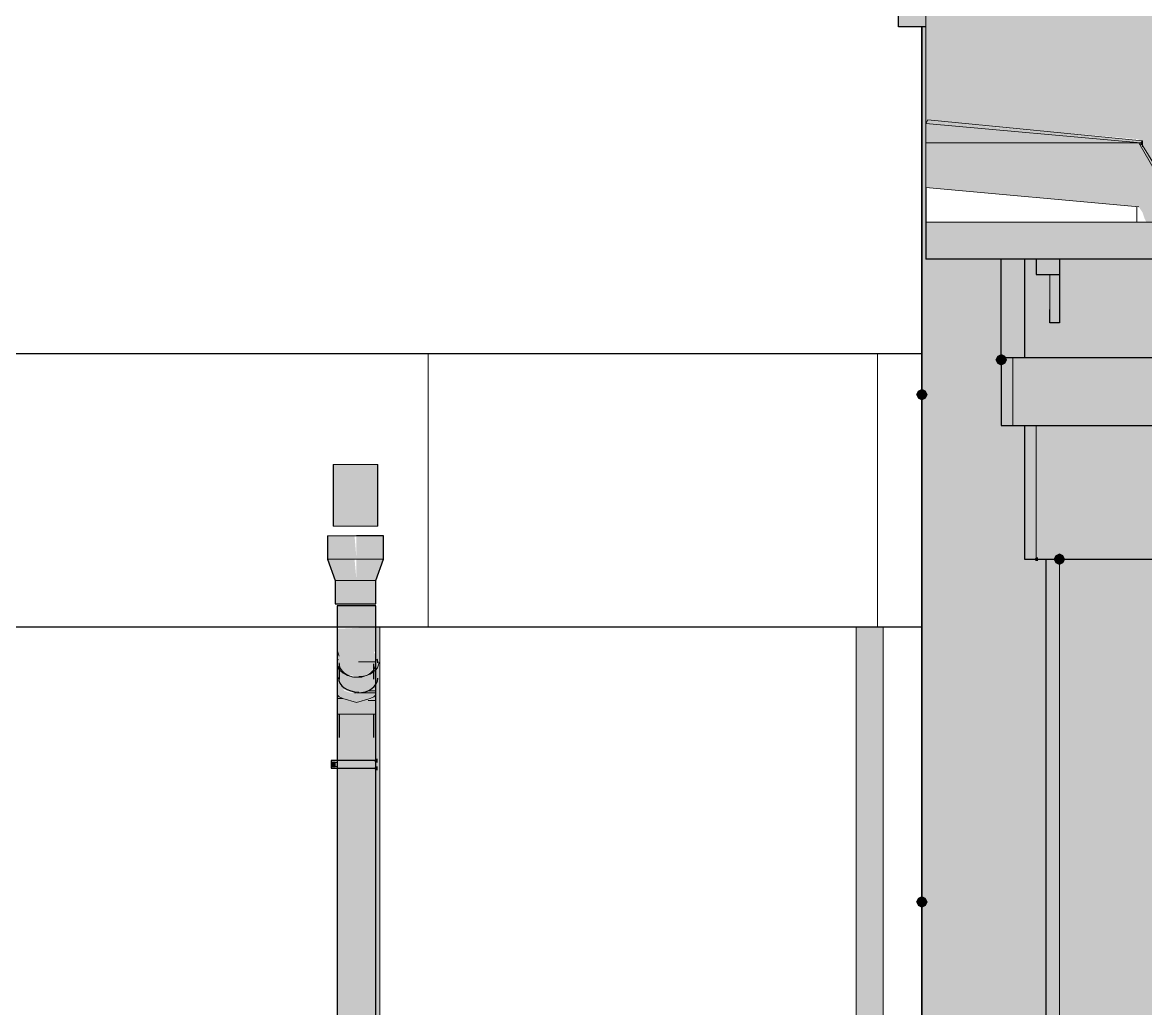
# Model space of a CAD drawing. Header units: millimetres. Extents: x -11345 to 411485, y -9810 to 73012.
# Drawn here: x 350655 to 353110, y 30455 to 32611 of the extents above; entities that cross this region are included whole.
import ezdxf

# ---------------------------------------------------------------- set-up
doc = ezdxf.new("R2010")
doc.units = ezdxf.units.MM
for name, color, linetype, true_color in [('PDF _Антураж', 7, 'Continuous', 0xb7c0ca), ('PDF _Крыша', 9, 'Continuous', 0x808080), ('PDF _Обобщенные модели', 7, 'Continuous', 0xb5bcbf), ('PDF _Ограждение', 7, 'Continuous', 0x7f7f7f), ('PDF _Стены штриховка поверхности', 7, 'Continuous', 0xcacbcc)]:
    doc.layers.add(name, color=color, linetype=linetype, true_color=true_color)
for name, color, linetype in [('PDF _Каркас', 7, 'Continuous'), ('PDF _Крыша штриховка', 7, 'Continuous'), ('PDF _Линии', 7, 'Continuous'), ('PDF _Оборудование', 7, 'Continuous'), ('PDF _Стены наружные', 7, 'Continuous')]:
    doc.layers.add(name, color=color, linetype=linetype)

msp = doc.modelspace()

# ---------------------------------------------------------------- hatches: boundary and pattern name
at = {"layer": 'PDF _Антураж', "transparency": 33554687}
msp.add_hatch(color=256, dxfattribs=at).paths.add_polyline_path([(376940.63152, 32652.96863), (376948.56847, 32673.60469), (376978.19974, 32749.79938), (377003.59797, 32809.06191), (372156.76906, 32749.79938), (365849.54192, 32673.60469), (365832.60977, 32673.60469), (360934.9844, 32732.86722), (359550.78086, 32749.79938), (358166.57732, 32732.86722), (353268.95195, 32673.60469), (352629.76316, 32732.86722), (352629.76316, 32389.99112), (352633.9962, 32398.4572), (352697.49177, 32389.99112), (353091.16434, 32356.12681), (353103.86346, 32351.89377), (353103.86346, 32339.19466), (353150.42688, 32267.23301), (353163.12599, 32258.76693), (353163.12599, 32254.53389), (353180.05815, 32250.30085), (353184.29118, 32250.30085), (353209.68941, 32246.06781), (353218.15549, 32241.83478), (353260.48587, 32241.83478), (353268.95195, 32246.06781), (353273.18499, 32246.06781), (353294.35018, 32250.30085), (353302.81626, 32250.30085), (353315.51537, 32254.53389), (353319.74841, 32258.76693), (353332.44753, 32267.23301), (353379.01095, 32339.19466), (353379.01095, 32356.12681), (356452.19679, 32389.99112), (356930.53012, 32398.4572), (359038.58322, 32423.85543), (359550.78086, 32428.08846), (359550.78086, 32423.85543), (359555.0139, 32428.08846), (365726.78381, 32351.89377), (365726.78381, 32343.4277), (365773.34723, 32267.23301), (365786.04635, 32258.76693), (365786.04635, 32254.53389), (365802.9785, 32250.30085), (365807.21154, 32250.30085), (365836.84281, 32246.06781), (365841.07584, 32241.83478), (365883.40623, 32241.83478), (365896.10534, 32246.06781), (365921.50357, 32250.30085), (365925.73661, 32250.30085), (365942.66877, 32254.53389), (365942.66877, 32258.76693), (365955.36788, 32267.23301), (366001.9313, 32343.4277), (366001.9313, 32351.89377), (372122.90475, 32428.08846), (375229.9549, 32470.41885), (375433.14074, 32495.81708), (375437.37378, 32478.88492), (375437.37378, 32470.41885), (375445.83986, 32470.41885), (375441.60682, 32478.88492), (375441.60682, 32495.81708), (375547.43278, 32508.51619), (375661.72481, 32525.44835), (375661.72481, 32508.51619), (375649.0257, 32508.51619), (375653.25874, 32495.81708), (375653.25874, 32478.88492), (375792.949, 32495.81708), (375894.54192, 32508.51619), (375907.24104, 32508.51619), (376017.30003, 32525.44835), (376267.0493, 32559.31265), (376457.53602, 32584.71088), (376466.0021, 32559.31265), (376656.48882, 32584.71088), (376927.40328, 32618.57519), (376935.86936, 32631.2743), (377003.59797, 32804.82888)])
at = {"layer": 'PDF _Антураж', "true_color": 0x7f7f7f, "transparency": 33554687}
h = msp.add_hatch(color=8, dxfattribs=at)
h.paths.add_polyline_path([(375650.08396, 32508.51619), (375653.25874, 32508.51619), (375653.25874, 32512.74923), (375657.49177, 32508.51619), (375661.72481, 32508.51619), (375661.72481, 32525.44835), (375644.79266, 32521.21531), (375441.60682, 32495.81708), (375444.42884, 32470.41885), (375437.37378, 32470.41885), (375437.37378, 32466.18581), (375445.83986, 32428.08846), (375449.13222, 32428.08846), (375450.07289, 32419.62239), (375454.30593, 32398.4572), (375454.30593, 32394.22416), (375500.86936, 32398.4572), (375657.49177, 32419.62239), (375644.79266, 32495.81708), (375644.79266, 32516.98227), (375653.25874, 32449.25366), (375657.49177, 32423.85543), (375657.49177, 32419.62239), (375661.72481, 32423.85543), (375657.49177, 32449.25366), (375655.07289, 32468.60469), (375657.49177, 32466.18581), (375657.49177, 32453.48669), (375678.65697, 32453.48669), (375771.78381, 32466.18581), (375784.48292, 32470.41885), (375797.18204, 32470.41885), (375797.18204, 32474.65189), (375654.317, 32474.65189)])
h.paths.add_polyline_path([(375657.49177, 32512.74923), (375653.25874, 32516.98227), (375657.49177, 32516.98227)], flags=0)
h.paths.add_polyline_path([(375450.07289, 32394.22416), (375445.83986, 32402.69023), (375445.83986, 32394.22416)])
h.paths.add_polyline_path([(375445.83986, 32394.22416), (375437.37378, 32466.18581), (375433.14074, 32495.81708), (375196.09059, 32466.18581), (375166.45933, 32466.18581), (374785.48587, 32461.95277), (366001.9313, 32351.89377), (366001.9313, 32347.66073), (366484.49767, 32351.89377), (375133.55707, 32461.37554), (374683.89295, 32453.48669), (366535.29413, 32351.89377), (366001.9313, 32347.66073), (366001.9313, 32339.19466), (366006.16434, 32343.4277), (365955.36788, 32267.23301), (365942.66877, 32258.76693), (365942.66877, 32254.53389), (365921.50357, 32250.30085), (365913.0375, 32246.06781), (365925.73661, 32246.06781), (365929.96965, 32250.30085), (365946.9018, 32254.53389), (365951.13484, 32258.76693), (365963.83396, 32267.23301), (365946.9018, 32254.53389), (365925.73661, 32246.06781), (365896.10534, 32241.83478), (365904.57142, 32246.06781), (365896.10534, 32246.06781), (365862.24104, 32241.83478), (365836.84281, 32246.06781), (365828.37673, 32246.06781), (365836.84281, 32241.83478), (365832.60977, 32241.83478), (365802.9785, 32246.06781), (365781.81331, 32254.53389), (365764.88115, 32267.23301), (365718.31773, 32343.4277), (365726.78381, 32347.66073), (365726.78381, 32351.89377), (360037.58027, 32423.85543), (359555.0139, 32428.08846), (359550.78086, 32423.85543), (353379.01095, 32347.66073), (353379.01095, 32343.4277), (353383.24399, 32347.66073), (353332.44753, 32267.23301), (353319.74841, 32258.76693), (353315.51537, 32254.53389), (353298.58322, 32250.30085), (353290.11714, 32246.06781), (353302.81626, 32246.06781), (353307.0493, 32250.30085), (353323.98145, 32254.53389), (353323.98145, 32258.76693), (353336.68056, 32267.23301), (353323.98145, 32254.53389), (353302.81626, 32246.06781), (353273.18499, 32241.83478), (353281.65107, 32246.06781), (353273.18499, 32246.06781), (353239.32068, 32241.83478), (353213.92245, 32246.06781), (353201.22334, 32246.06781), (353209.68941, 32241.83478), (353180.05815, 32246.06781), (353158.89295, 32254.53389), (353141.9608, 32267.23301), (353146.19384, 32267.23301), (353154.65992, 32258.76693), (353158.89295, 32254.53389), (353175.82511, 32250.30085), (353184.29118, 32246.06781), (353196.9903, 32246.06781), (353163.12599, 32254.53389), (353163.12599, 32258.76693), (353150.42688, 32267.23301), (353099.63042, 32343.4277), (353095.39738, 32347.66073), (353099.63042, 32347.66073), (353099.63042, 32343.4277), (353103.86346, 32343.4277), (353103.86346, 32351.89377), (353065.76611, 32356.12681), (352697.49177, 32389.99112), (352633.9962, 32398.4572), (352629.76316, 32389.99112), (352629.76316, 32250.30085), (353095.39738, 32207.97047), (353103.86346, 32195.27135), (353108.09649, 32182.57224), (353112.32953, 32174.10616), (353137.72776, 32136.00882), (353141.9608, 32127.54274), (353141.9608, 32136.00882), (353146.19384, 32127.54274), (353146.19384, 32161.40705), (353141.9608, 32174.10616), (353141.9608, 32182.57224), (353133.49472, 32195.27135), (353141.9608, 32195.27135), (353141.9608, 32241.83478), (353146.19384, 32195.27135), (353167.35903, 32195.27135), (353180.05815, 32157.17401), (353184.29118, 32148.70793), (353209.68941, 32110.61059), (353230.85461, 32102.14451), (353247.78676, 32102.14451), (353268.95195, 32110.61059), (353273.18499, 32110.61059), (353298.58322, 32148.70793), (353302.81626, 32157.17401), (353315.51537, 32195.27135), (353345.14664, 32195.27135), (353340.9136, 32182.57224), (353336.68056, 32174.10616), (353336.68056, 32161.40705), (353332.44753, 32148.70793), (353332.44753, 32140.24186), (353336.68056, 32127.54274), (353340.9136, 32127.54274), (353366.31183, 32174.10616), (353370.54487, 32182.57224), (353379.01095, 32195.27135), (353387.47702, 32207.97047), (353764.21744, 32212.20351), (359550.78086, 32284.16516), (365718.31773, 32207.97047), (365722.55077, 32203.73743), (365726.78381, 32195.27135), (365731.01685, 32186.80528), (365760.64812, 32136.00882), (365764.88115, 32127.54274), (365764.88115, 32131.77578), (365764.88115, 32174.10616), (365769.11419, 32161.40705), (365769.11419, 32174.10616), (365764.88115, 32182.57224), (365764.88115, 32195.27135), (365756.41508, 32203.73743), (365764.88115, 32203.73743), (365764.88115, 32254.53389), (365769.11419, 32246.06781), (365769.11419, 32203.73743), (365786.04635, 32203.73743), (365802.9785, 32152.94097), (365832.60977, 32114.84363), (365832.60977, 32110.61059), (365853.77496, 32102.14451), (365870.70711, 32102.14451), (365891.87231, 32110.61059), (365896.10534, 32114.84363), (365925.73661, 32152.94097), (365942.66877, 32203.73743), (365972.30003, 32203.73743), (365963.83396, 32191.03832), (365963.83396, 32182.57224), (365959.60092, 32182.57224), (365959.60092, 32174.10616), (365955.36788, 32157.17401), (365955.36788, 32148.70793), (365959.60092, 32136.00882), (365959.60092, 32127.54274), (365955.36788, 32123.3097), (365963.83396, 32127.54274), (365972.30003, 32140.24186), (365997.69826, 32182.57224), (366001.9313, 32191.03832), (366006.16434, 32203.73743), (366010.39738, 32207.97047), (366387.13779, 32212.20351), (374988.67172, 32318.02947), (374988.67172, 32334.96162), (375081.79856, 32343.4277), (375086.0316, 32347.66073), (375136.82806, 32351.89377), (375124.12894, 32453.48669), (375165.60128, 32461.78116), (375171.55821, 32461.85656), (375124.12894, 32453.48669), (375136.82806, 32364.59289), (375136.82806, 32351.89377), (375191.85756, 32360.35985), (375208.78971, 32364.59289), (375208.78971, 32360.35985), (375217.25579, 32364.59289)])
h.paths.add_polyline_path([(375196.33599, 32464.09996), (375204.55667, 32394.22416), (375196.09059, 32453.48669), (375196.09059, 32464.06929)], flags=0)
h.paths.add_polyline_path([(365769.11419, 32131.77578), (365769.11419, 32136.00882), (365764.88115, 32131.77578)])
h.paths.add_polyline_path([(365722.55077, 32343.4277), (365718.31773, 32343.4277), (365769.11419, 32267.23301), (365777.58027, 32258.76693), (365781.81331, 32254.53389), (365798.74546, 32250.30085), (365807.21154, 32246.06781), (365819.91065, 32246.06781), (365786.04635, 32254.53389), (365786.04635, 32258.76693), (365773.34723, 32267.23301)])
h.paths.add_polyline_path([(353379.01095, 32356.12681), (353379.01095, 32347.66073), (353865.81036, 32356.12681), (359550.78086, 32423.85543), (359550.78086, 32432.3215), (359063.98145, 32423.85543)])
at = {"layer": 'PDF _Каркас', "true_color": 0x808080, "transparency": 33554559}
msp.add_hatch(color=8, dxfattribs=at).paths.add_polyline_path([(351444.51242, 31488.35395), (351385.24989, 31488.35395), (351385.24989, 31437.55749), (351385.24989, 31390.99407), (351381.01685, 31437.55749), (351385.24989, 31437.55749), (351381.01685, 31488.35395), (351321.75431, 31488.35395), (351321.75431, 31437.55749), (351338.68646, 31390.99407), (351338.68646, 31340.19761), (351427.58027, 31340.19761), (351427.58027, 31390.99407), (351444.51242, 31437.55749)])
at = {"layer": 'PDF _Крыша', "transparency": 33554559}
msp.add_hatch(color=256, dxfattribs=at).paths.add_polyline_path([(353116.56257, 32174.10616), (352629.76316, 32174.10616), (352629.76316, 32093.67843), (353154.65992, 32093.67843), (353141.9608, 32119.07666), (353146.19384, 32127.54274), (353141.9608, 32127.54274)])
at = {"layer": 'PDF _Линии', "transparency": 33554559}
for points in [[(352807.55077, 31873.56044), (352803.31773, 31882.02652), (352794.85166, 31886.25955), (352786.38558, 31882.02652), (352782.15254, 31873.56044), (352786.38558, 31865.09436), (352794.85166, 31860.86132), (352803.31773, 31865.09436)], [(352633.9962, 31797.36575), (352629.76316, 31805.83183), (352621.29708, 31810.06486), (352612.83101, 31805.83183), (352608.59797, 31797.36575), (352612.83101, 31788.89967), (352621.29708, 31784.66663), (352629.76316, 31788.89967)], [(352934.54192, 31437.55749), (352930.30888, 31446.02357), (352921.84281, 31450.25661), (352913.37673, 31446.02357), (352909.14369, 31437.55749), (352913.37673, 31429.09141), (352921.84281, 31424.85838), (352930.30888, 31429.09141)], [(352633.9962, 30688.3097), (352629.76316, 30696.77578), (352621.29708, 30701.00882), (352612.83101, 30696.77578), (352608.59797, 30688.3097), (352612.83101, 30679.84363), (352621.29708, 30675.61059), (352629.76316, 30679.84363)]]:
    msp.add_hatch(color=256, dxfattribs=at).paths.add_polyline_path(points)
at = {"layer": 'PDF _Обобщенные модели', "true_color": 0xdbdfe8, "transparency": 33554559}
h = msp.add_hatch(color=254, dxfattribs=at)
h.paths.add_polyline_path([(351427.58027, 31335.96457), (351342.9195, 31335.96457), (351342.9195, 31289.40115), (351427.58027, 31289.40115)])
h.paths.add_polyline_path([(351347.15254, 31200.50734), (351351.38558, 31196.2743), (351351.38558, 31192.04127), (351347.15254, 31196.2743)])
h.paths.add_polyline_path([(351419.11419, 31132.77873), (351410.64812, 31128.54569), (351414.88115, 31132.77873)], flags=0)
h.paths.add_polyline_path([(351393.71596, 31128.54569), (351389.48292, 31124.31265), (351386.9431, 31125.15926)], flags=0)
h.paths.add_polyline_path([(351355.61862, 31153.94392), (351364.08469, 31149.71088), (351381.01685, 31145.47784), (351372.55077, 31145.47784), (351359.85166, 31149.71088)], flags=0)
h.paths.add_polyline_path([(351364.08469, 31183.57519), (351368.31773, 31183.57519), (351376.78381, 31183.57519), (351381.01685, 31179.34215), (351376.78381, 31179.34215), (351368.31773, 31183.57519), (351372.55077, 31179.34215)], flags=0)
h.paths.add_polyline_path([(351423.34723, 31230.13861), (351423.34723, 31234.37165), (351427.58027, 31238.60469), (351427.58027, 31289.40115), (351342.9195, 31285.16811), (351342.9195, 31238.60469), (351347.15254, 31230.13861), (351349.69236, 31225.05897), (351347.15254, 31225.90557), (351342.9195, 31238.60469), (351342.9195, 31141.24481), (351347.15254, 31137.01177), (351342.9195, 31137.01177), (351342.9195, 30997.3215), (351330.22039, 30997.3215), (351330.22039, 30993.08846), (351338.68646, 30993.08846), (351338.68646, 30984.62239), (351330.22039, 30984.62239), (351330.22039, 30980.38935), (351342.9195, 30980.38935), (351342.9195, 30099.91737), (351368.31773, 30104.15041), (351389.48292, 30070.2861), (351393.71596, 30066.05307), (351393.71596, 30061.82003), (351406.41508, 30066.05307), (351427.58027, 30070.2861), (351427.58027, 31200.50734), (351423.34723, 31196.2743), (351419.11419, 31192.04127), (351414.88115, 31187.80823), (351406.41508, 31183.57519), (351397.949, 31180.75316), (351397.949, 31183.57519), (351406.41508, 31183.57519), (351410.64812, 31187.80823), (351419.11419, 31192.04127), (351419.11419, 31196.2743), (351427.58027, 31204.74038), (351427.58027, 31234.37165)], flags=0)
at = {"layer": 'PDF _Обобщенные модели', "true_color": 0xbdbbb9, "transparency": 33554559}
msp.add_hatch(color=9, dxfattribs=at).paths.add_polyline_path([(351338.68646, 30993.08846), (351330.22039, 30993.08846), (351330.22039, 30984.62239), (351338.68646, 30984.62239)])
at = {"layer": 'PDF _Обобщенные модели', "transparency": 33554559}
for points in [[(351431.81331, 30997.3215), (351431.81331, 31001.55454), (351427.58027, 31001.55454), (351423.34723, 30997.3215), (351427.58027, 30993.08846), (351431.81331, 30993.08846)], [(351431.81331, 30980.38935), (351431.81331, 30984.62239), (351427.58027, 30984.62239), (351423.34723, 30980.38935), (351427.58027, 30976.15631), (351431.81331, 30976.15631)]]:
    msp.add_hatch(color=7, dxfattribs=at).paths.add_polyline_path(points)
at = {"layer": 'PDF _Оборудование', "true_color": 0xc0c0c0, "transparency": 33554559}
msp.add_hatch(color=9, dxfattribs=at).paths.add_polyline_path([(351431.81331, 31644.97637), (351334.45343, 31644.97637), (351334.45343, 31509.51914), (351431.81331, 31509.51914)])
at = {"layer": 'PDF _Ограждение', "true_color": 0xf7fbf5, "transparency": 33554559}
for points in [[(351436.04635, 31289.40115), (351427.58027, 31289.40115), (351427.58027, 30070.2861), (351436.04635, 30070.2861)], [(352536.63632, 31289.40115), (352477.37378, 31289.40115), (352477.37378, 30324.2684), (352481.60682, 30320.03537), (352485.83986, 30315.80233), (352498.53897, 30298.87017), (352502.77201, 30298.87017), (352502.77201, 30294.63714), (352519.70416, 30298.87017), (352532.40328, 30298.87017), (352536.63632, 30303.10321)]]:
    msp.add_hatch(color=7, dxfattribs=at).paths.add_polyline_path(points)
at = {"layer": 'PDF _Стены наружные', "true_color": 0xe2e2e2, "transparency": 33554687}
msp.add_hatch(color=254, dxfattribs=at).paths.add_polyline_path([(352921.84281, 32093.67843), (352871.04635, 32093.67843), (352871.04635, 32059.81413), (352900.67761, 32059.81413), (352900.67761, 31953.98817), (352921.84281, 31953.98817)])
at = {"layer": 'PDF _Стены наружные', "transparency": 33554687}
msp.add_hatch(color=256, dxfattribs=at).paths.add_polyline_path([(352875.27938, 31437.55749), (352875.27938, 31441.79053), (352871.04635, 31441.79053), (352866.81331, 31437.55749), (352871.04635, 31433.32445), (352875.27938, 31433.32445)])
at = {"layer": 'PDF _Стены штриховка поверхности', "transparency": 33554687}
msp.add_hatch(color=256, dxfattribs=at).paths.add_polyline_path([(352892.21154, 28609.88787), (353192.75726, 28609.88787), (353192.75726, 32009.01767), (353154.65992, 32093.67843), (352921.84281, 32093.67843), (352921.84281, 31953.98817), (352900.67761, 31953.98817), (352900.67761, 32059.81413), (352871.04635, 32059.81413), (352871.04635, 32093.67843), (352629.76316, 32093.67843), (352629.76316, 33058.81118), (352570.50062, 33058.81118), (352570.50062, 32601.64304), (352621.29708, 32601.64304), (352621.29708, 30345.4336), (352625.53012, 30353.89967), (352625.53012, 30358.13271), (352659.39443, 30362.36575), (352663.62747, 30358.13271), (352684.79266, 30336.96752), (352684.79266, 30332.73448), (352697.49177, 30336.96752), (352794.85166, 30358.13271), (352794.85166, 30362.36575), (352803.31773, 30396.23006), (352841.41508, 30400.46309), (352854.11419, 30336.96752), (352854.11419, 30328.50144), (352879.51242, 30332.73448), (352892.21154, 30336.96752), (352904.91065, 30336.96752), (352909.14369, 29253.3097), (352909.14369, 29249.07666), (352904.91065, 29253.3097), (352904.91065, 29249.07666), (352909.14369, 29236.37755), (352917.60977, 29236.37755), (352917.60977, 29227.91147), (352904.91065, 29223.67843), (352904.91065, 29219.4454), (352892.21154, 29215.21236), (352875.27938, 29210.97932), (352875.27938, 29177.11501), (352731.35608, 29147.48374), (352731.35608, 28588.72268), (352854.11419, 28592.95572), (352892.21154, 28592.95572)])

# ---------------------------------------------------------------- linework, layer by layer
at = {"layer": 'PDF _Антураж', "color": 7, "lineweight": 18}
for points in [[(377003.59797, 32809.06191), (377003.59797, 32804.82888), (376927.40328, 32618.57519), (377003.59797, 32809.06191), (365862.24104, 32673.60469), (359550.78086, 32749.79938), (353268.95195, 32673.60469), (352629.76316, 32732.86722), (352629.76316, 32389.99112), (353099.63042, 32347.66073), (353099.63042, 32343.4277), (353103.86346, 32347.66073), (353103.86346, 32343.4277)], [(353095.39738, 32207.97047), (352629.76316, 32250.30085), (352629.76316, 32389.99112), (352633.9962, 32398.4572), (353103.86346, 32351.89377)], [(353095.39738, 32347.66073), (353141.9608, 32267.23301), (353141.9608, 32195.27135)], [(353103.86346, 32339.19466), (353103.86346, 32351.89377), (353099.63042, 32347.66073), (353150.42688, 32267.23301)]]:
    msp.add_lwpolyline(points, dxfattribs=at)
at = {"layer": 'PDF _Антураж', "color": 8, "lineweight": 0, "true_color": 0x7f7f7f}
for points in [[(353099.63042, 32347.66073), (352629.76316, 32347.66073), (353099.63042, 32347.66073)], [(353103.86346, 32343.4277), (353103.86346, 32343.4277), (353103.86346, 32343.4277)], [(353103.86346, 32339.19466), (353103.86346, 32339.19466), (353103.86346, 32339.19466)], [(353103.86346, 32339.19466), (353103.86346, 32339.19466), (353103.86346, 32339.19466)], [(353103.86346, 32339.19466), (353103.86346, 32339.19466), (353103.86346, 32339.19466)]]:
    msp.add_lwpolyline(points, dxfattribs=at)
msp.add_lwpolyline([(353095.39738, 32207.97047), (353095.39738, 32207.97047), (353095.39738, 32207.97047)], close=True, dxfattribs=at)
at = {"layer": 'PDF _Каркас', "lineweight": 9}
for points in [[(351385.24989, 31488.35395), (351321.75431, 31488.35395)], [(351444.51242, 31437.55749), (351385.24989, 31437.55749), (351321.75431, 31437.55749)], [(351427.58027, 31390.99407), (351385.24989, 31390.99407), (351338.68646, 31390.99407)]]:
    msp.add_lwpolyline(points, dxfattribs=at)
at = {"layer": 'PDF _Каркас', "color": 8, "lineweight": 0, "true_color": 0x808080}
msp.add_lwpolyline([(351381.01685, 31437.55749), (351381.01685, 31437.55749), (351381.01685, 31437.55749)], close=True, dxfattribs=at)
at = {"layer": 'PDF _Крыша', "color": 7, "lineweight": 9, "ltscale": 123.736078}
msp.add_lwpolyline([(352629.76316, 32174.10616), (375471.23809, 32174.10616)], dxfattribs=at)
at = {"layer": 'PDF _Крыша', "lineweight": 0}
msp.add_lwpolyline([(352621.29708, 31704.23891), (352621.29708, 31704.23891), (352621.29708, 31704.23891)], close=True, dxfattribs=at)
at = {"layer": 'PDF _Крыша', "transparency": 33554559}
msp.add_solid([(352621.29708, 31708.47194), (352621.29708, 31704.23891), (352621.29708, 31704.23891)], dxfattribs=at)
at = {"layer": 'PDF _Крыша штриховка', "lineweight": 9}
msp.add_lwpolyline([(353091.16434, 32174.10616), (353091.16434, 32207.97047)], dxfattribs=at)
at = {"layer": 'PDF _Линии', "lineweight": 30}
for points in [[(352629.76316, 32601.64304), (352570.50062, 32601.64304), (352570.50062, 33058.81118)], [(352621.29708, 30341.20056), (352621.29708, 32601.64304), (352621.29708, 30345.4336)], [(352629.76316, 32250.30085), (352629.76316, 32093.67843)], [(352794.85166, 31873.56044), (352794.85166, 32093.67843)], [(352845.64812, 32093.67843), (352845.64812, 31877.79348)], [(352871.04635, 32093.67843), (352871.04635, 32059.81413), (352921.84281, 32059.81413)], [(352921.84281, 32093.67843), (352921.84281, 31953.98817), (352900.67761, 31953.98817), (352900.67761, 31983.61944)], [(352621.29708, 31886.25955), (350297.35903, 31886.25955), (350297.35903, 31289.40115), (351342.9195, 31289.40115), (351385.24989, 31289.40115), (351427.58027, 31289.40115), (352621.29708, 31289.40115)], [(352794.85166, 31877.79348), (352794.85166, 31729.63714)], [(352845.64812, 31729.63714), (352845.64812, 31437.55749), (352921.84281, 31437.55749)], [(351334.45343, 31644.97637), (351334.45343, 31509.51914)], [(351431.81331, 31509.51914), (351431.81331, 31644.97637)], [(351321.75431, 31488.35395), (351321.75431, 31437.55749), (351338.68646, 31390.99407), (351338.68646, 31340.19761), (351385.24989, 31340.19761), (351427.58027, 31340.19761), (351427.58027, 31390.99407), (351444.51242, 31437.55749), (351444.51242, 31488.35395), (351385.24989, 31488.35395)], [(352892.21154, 31437.55749), (352892.21154, 30336.96752)], [(351427.58027, 31098.91442), (351427.58027, 31141.24481), (351427.58027, 31175.10911), (351427.58027, 31208.97342), (351427.58027, 31242.83773), (351427.58027, 31289.40115), (351427.58027, 31335.96457), (351385.24989, 31335.96457), (351342.9195, 31335.96457), (351342.9195, 31289.40115), (351342.9195, 31242.83773), (351342.9195, 31208.97342), (351342.9195, 31175.10911), (351342.9195, 31141.24481), (351342.9195, 31098.91442)], [(351347.15254, 31208.97342), (351347.15254, 31175.10911)], [(351423.34723, 31175.10911), (351423.34723, 31208.97342)], [(351347.15254, 31098.91442), (351347.15254, 31048.11796)], [(351423.34723, 31048.11796), (351423.34723, 31098.91442)]]:
    msp.add_lwpolyline(points, dxfattribs=at)
at = {"layer": 'PDF _Линии', "lineweight": 30, "ltscale": 124.540383}
msp.add_lwpolyline([(375471.23809, 32093.67843), (352629.76316, 32093.67843)], dxfattribs=at)
at = {"layer": 'PDF _Линии', "lineweight": 30, "ltscale": 125.260025}
for points in [[(375471.23809, 31877.79348), (352794.85166, 31877.79348)], [(352794.85166, 31729.63714), (375471.23809, 31729.63714)], [(352871.04635, 31437.55749), (375471.23809, 31437.55749)]]:
    msp.add_lwpolyline(points, dxfattribs=at)
at = {"layer": 'PDF _Линии', "lineweight": 30, "ltscale": 9.990323}
msp.add_lwpolyline([(351342.9195, 31098.91442), (351342.9195, 28288.17696)], dxfattribs=at)
at = {"layer": 'PDF _Линии', "lineweight": 30, "ltscale": 10.286646}
msp.add_lwpolyline([(351427.58027, 28288.17696), (351427.58027, 31098.91442)], dxfattribs=at)
at = {"layer": 'PDF _Линии', "lineweight": 30}
for points in [[(351427.58027, 30980.38935), (351427.58027, 30997.3215), (351342.9195, 30997.3215), (351330.22039, 30997.3215), (351330.22039, 30980.38935), (351342.9195, 30980.38935)], [(351338.68646, 30984.62239), (351338.68646, 30993.08846), (351334.45343, 30993.08846), (351330.22039, 30993.08846), (351330.22039, 30984.62239), (351334.45343, 30984.62239)]]:
    msp.add_lwpolyline(points, close=True, dxfattribs=at)
for centre, start, end in [((351366.10175, 31211.05448), 160.27647762, 179.91235176), ((351408.63106, 31211.05448), 0.08764871, 19.72352217)]:
    msp.add_arc(centre, 23.18227, start, end, dxfattribs=at)
for points in [[(351345.60445, 31178.84693), (351345.60445, 31161.3131), (351365.504, 31147.09915), (351390.05135, 31147.09915)], [(351387.36641, 31145.47784), (351411.91307, 31145.47784), (351431.81331, 31159.68994), (351431.81331, 31177.22563)]]:
    msp.add_open_spline(points, degree=3, dxfattribs=at)
at = {"layer": 'PDF _Обобщенные модели', "color": 254, "lineweight": 0, "true_color": 0xdbdfe8}
for points in [[(351427.58027, 31285.16811), (351427.58027, 31289.40115), (351427.58027, 31285.16811)], [(351342.9195, 31238.60469), (351342.9195, 31238.60469), (351342.9195, 31238.60469)], [(351342.9195, 31238.60469), (351342.9195, 31238.60469), (351342.9195, 31238.60469)], [(351342.9195, 31238.60469), (351342.9195, 31238.60469), (351342.9195, 31238.60469)], [(351347.15254, 31225.90557), (351342.9195, 31238.60469), (351347.15254, 31225.90557)], [(351427.58027, 31213.20646), (351389.48292, 31213.20646), (351427.58027, 31213.20646)], [(351347.15254, 31200.50734), (351342.9195, 31204.74038), (351347.15254, 31200.50734)], [(351347.15254, 31196.2743), (351342.9195, 31200.50734), (351347.15254, 31196.2743)], [(351351.38558, 31192.04127), (351351.38558, 31192.04127), (351351.38558, 31192.04127)], [(351351.38558, 31192.04127), (351351.38558, 31192.04127), (351351.38558, 31192.04127)], [(351368.31773, 31183.57519), (351359.85166, 31187.80823), (351368.31773, 31183.57519)], [(351368.31773, 31183.57519), (351364.08469, 31183.57519), (351368.31773, 31183.57519)], [(351376.78381, 31179.34215), (351368.31773, 31183.57519), (351376.78381, 31179.34215)], [(351423.34723, 31200.50734), (351423.34723, 31200.50734), (351423.34723, 31200.50734)], [(351423.34723, 31200.50734), (351423.34723, 31200.50734), (351423.34723, 31200.50734)], [(351427.58027, 31196.2743), (351427.58027, 31200.50734), (351427.58027, 31196.2743)], [(351397.949, 31179.34215), (351389.48292, 31179.34215), (351397.949, 31179.34215)], [(351427.58027, 31158.17696), (351427.58027, 31166.64304), (351427.58027, 31158.17696)], [(351355.61862, 31132.77873), (351342.9195, 31132.77873), (351355.61862, 31132.77873)], [(351385.24989, 31145.47784), (351381.01685, 31145.47784), (351385.24989, 31145.47784)], [(351427.58027, 31145.47784), (351393.71596, 31145.47784), (351427.58027, 31145.47784)], [(351427.58027, 31149.71088), (351410.64812, 31149.71088), (351427.58027, 31149.71088)], [(351427.58027, 31137.01177), (351427.58027, 31141.24481), (351427.58027, 31137.01177)], [(351427.58027, 31128.54569), (351410.64812, 31128.54569), (351427.58027, 31128.54569)], [(351342.9195, 30993.08846), (351334.45343, 30993.08846), (351342.9195, 30993.08846)], [(351342.9195, 30984.62239), (351338.68646, 30984.62239), (351342.9195, 30984.62239)]]:
    msp.add_lwpolyline(points, dxfattribs=at)
for points in [[(351406.41508, 31183.57519), (351406.41508, 31183.57519), (351406.41508, 31183.57519)], [(351419.11419, 31192.04127), (351419.11419, 31192.04127), (351419.11419, 31192.04127)], [(351427.58027, 31204.74038), (351427.58027, 31204.74038), (351427.58027, 31204.74038)], [(351385.24989, 31179.34215), (351385.24989, 31179.34215), (351385.24989, 31179.34215)], [(351385.24989, 31179.34215), (351385.24989, 31179.34215), (351385.24989, 31179.34215)], [(351427.58027, 31166.64304), (351427.58027, 31166.64304), (351427.58027, 31166.64304)], [(351427.58027, 31141.24481), (351427.58027, 31141.24481), (351427.58027, 31141.24481)], [(351330.22039, 30993.08846), (351330.22039, 30993.08846), (351330.22039, 30993.08846)]]:
    msp.add_lwpolyline(points, close=True, dxfattribs=at)
at = {"layer": 'PDF _Обобщенные модели', "color": 7, "lineweight": 18}
for points in [[(351342.9195, 31141.24481), (351347.15254, 31137.01177), (351355.61862, 31132.77873), (351385.24989, 31124.31265), (351414.88115, 31132.77873), (351423.34723, 31137.01177), (351427.58027, 31141.24481)], [(351342.9195, 31098.91442), (351427.58027, 31098.91442)], [(351342.9195, 30980.38935), (351342.9195, 30997.3215)]]:
    msp.add_lwpolyline(points, dxfattribs=at)
for points in [[(351342.9195, 31211.08994), (351342.9195, 31193.55425), (351362.81974, 31179.34215), (351387.36641, 31179.34215)], [(351347.15254, 31211.08994), (351347.15254, 31193.55425), (351365.15536, 31179.34215), (351387.36641, 31179.34215)], [(351387.36641, 31179.34215), (351409.57745, 31179.34215), (351427.58027, 31193.55425), (351427.58027, 31211.08994)], [(351390.05135, 31180.96345), (351414.5987, 31180.96345), (351434.49825, 31195.1774), (351434.49825, 31212.71124)]]:
    msp.add_open_spline(points, degree=3, dxfattribs=at)
at = {"layer": 'PDF _Оборудование', "lineweight": 18}
for points in [[(351431.81331, 31644.97637), (351334.45343, 31644.97637)], [(351334.45343, 31509.51914), (351431.81331, 31509.51914)]]:
    msp.add_lwpolyline(points, dxfattribs=at)
at = {"layer": 'PDF _Ограждение', "color": 7, "lineweight": 9}
for points in [[(351436.04635, 30070.2861), (351436.04635, 31289.40115)], [(352536.63632, 30303.10321), (352536.63632, 31289.40115)]]:
    msp.add_lwpolyline(points, dxfattribs=at)
at = {"layer": 'PDF _Ограждение', "color": 7, "lineweight": 9, "ltscale": 9.651668}
msp.add_lwpolyline([(352477.37378, 31289.40115), (352477.37378, 28592.95572)], dxfattribs=at)
at = {"layer": 'PDF _Стены наружные', "lineweight": 18}
for points in [[(352794.85166, 32093.67843), (352794.85166, 31877.79348)], [(352871.04635, 32059.81413), (352871.04635, 32093.67843)], [(352900.67761, 31953.98817), (352900.67761, 32059.81413)], [(352820.24989, 31877.79348), (352820.24989, 31729.63714)], [(352871.04635, 31729.63714), (352871.04635, 31437.55749)]]:
    msp.add_lwpolyline(points, dxfattribs=at)
msp.add_lwpolyline([(352921.84281, 31437.55749), (352921.84281, 28609.88787)], close=True, dxfattribs=at)
at = {"layer": 'PDF _Стены штриховка поверхности', "color": 250, "lineweight": 9, "true_color": 0x242424}
for points in [[(351541.87231, 31289.40115), (351541.87231, 31886.25955)], [(352523.9372, 31289.40115), (352523.9372, 31886.25955)]]:
    msp.add_lwpolyline(points, dxfattribs=at)
at = {"layer": 'PDF _Стены штриховка поверхности', "color": 7, "true_color": 0xfbfbf4, "transparency": 33554559}
for points in [[(352820.24989, 31788.89967), (352820.24989, 31729.63714), (352820.24989, 31729.63714)], [(352871.04635, 31526.4513), (352871.04635, 31437.55749), (352871.04635, 31437.55749)]]:
    msp.add_solid(points, dxfattribs=at)

doc.saveas('drawing.dxf')
